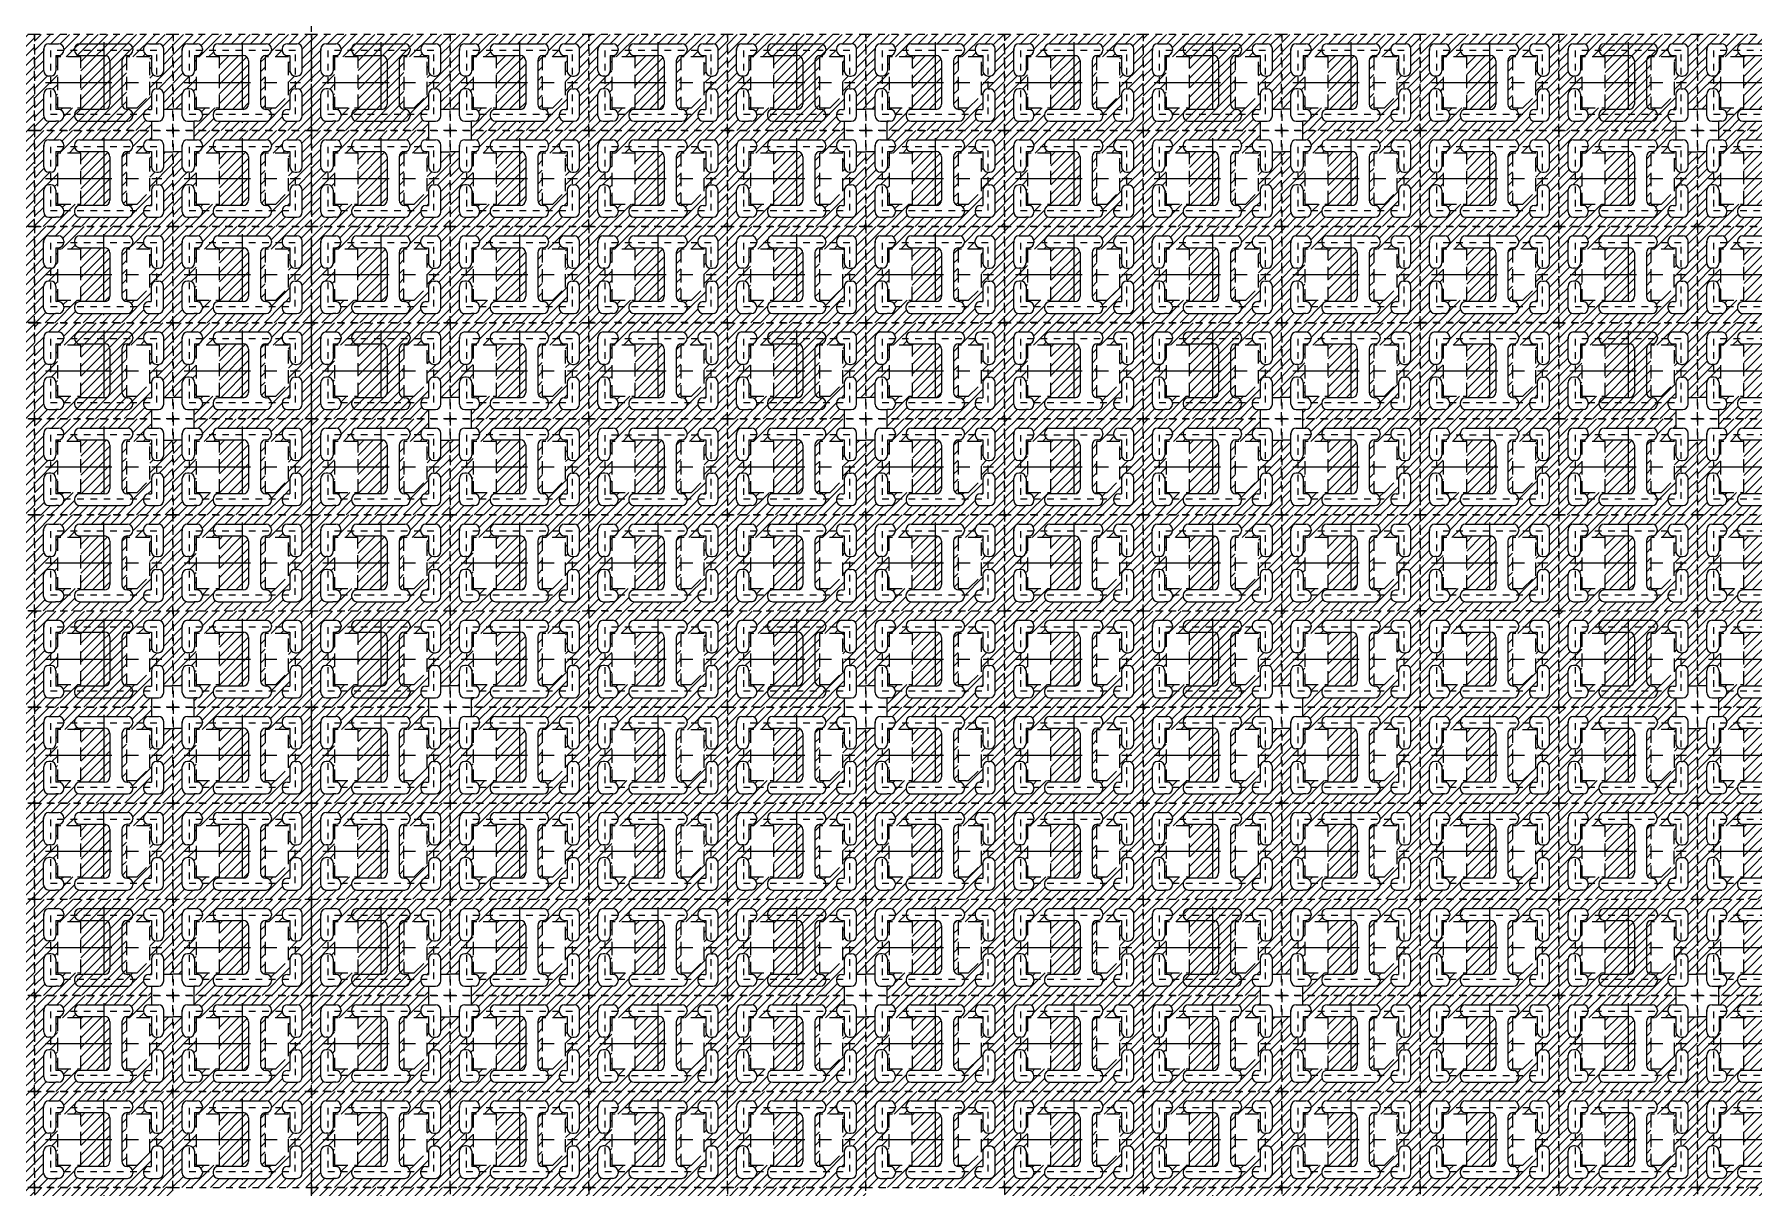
# Model space of a CAD drawing. Extents: x -1061 to -782, y -21 to 162.
# Drawn here: x -1010.1 to -984.2, y 42.4 to 59.78 of the extents above; entities that cross this region are included whole.
import ezdxf

# ---------------------------------------------------------------- set-up
doc = ezdxf.new("R2010")
doc.units = 0
doc.header["$LTSCALE"] = 0.5
for name, pattern in [('CENTER', [2, 1.25, -0.25, 0.25, -0.25]), ('HIDDEN', [0.375, 0.25, -0.125]), ('HIDDEN2', [0.1875, 0.125, -0.0625])]:
    doc.linetypes.add(name, pattern=pattern)
for name, color, linetype in [('B', 5, 'Continuous'), ('C', 1, 'CENTER'), ('H', 4, 'HIDDEN'), ('hatch', 7, 'CENTER'), ('HATCH O-L', 7, 'HIDDEN2'), ('PACKAGE OL', 51, 'HIDDEN2'), ('圖', 7, 'Continuous')]:
    doc.layers.add(name, color=color, linetype=linetype)

# ---------------------------------------------------------------- blocks, each defined once
blk = doc.blocks.new('DFN1006-2L PACKAGE')
at = {"layer": 'hatch'}
h = blk.add_hatch(dxfattribs=at)
h.set_pattern_fill('ANSI31', color=256, scale=0.02)
h.set_pattern_definition([(45, (528.53349, -41.65396), (-0.0449012806, 0.0449012806), [])])
h.paths.add_polyline_path([(1.205, 0.102), (-0.1, 0.102), (-0.1, -0.803), (1.205, -0.803)])
h.paths.add_polyline_path([(0.037, -0.411), (0.053, -0.411, -0.414214), (0.103, -0.461), (0.103, -0.605), (0.127, -0.605, -0.414214), (0.177, -0.655), (0.177, -0.666, -0.414214), (0.127, -0.716), (0.1, -0.716), (0.037, -0.716, -0.414214), (-0.013, -0.666), (-0.013, -0.461, -0.414214)], flags=16)
h.paths.add_polyline_path([(-0.013, -0.241), (-0.013, -0.036, -0.414214), (0.037, 0.014), (0.127, 0.014, -0.414214), (0.177, -0.036), (0.177, -0.047, -0.414214), (0.127, -0.097), (0.103, -0.097), (0.103, -0.241, -0.414214), (0.053, -0.291), (0.037, -0.291, -0.414214)], flags=16)
h.paths.add_polyline_path([(0.117, -0.111), (0.337, -0.111), (0.337, -0.591), (0.117, -0.591)], flags=16)
h.paths.add_polyline_path([(0.327, -0.605), (0.561, -0.605, 0.414214), (0.611, -0.555), (0.611, -0.147, 0.414214), (0.561, -0.097), (0.327, -0.097, -0.414214), (0.277, -0.047), (0.277, -0.036, -0.414214), (0.327, 0.014), (0.777, 0.014, -0.414214), (0.827, -0.036), (0.827, -0.047, -0.414214), (0.777, -0.097), (0.774, -0.097, 0.414214), (0.724, -0.147), (0.724, -0.555, 0.423299), (0.776, -0.605, -0.423025), (0.827, -0.655), (0.827, -0.666, -0.414214), (0.777, -0.716), (0.327, -0.716, -0.414214), (0.277, -0.666), (0.277, -0.655, -0.414214)], flags=16)
h.paths.add_polyline_path([(0.767, -0.111), (0.987, -0.111), (0.987, -0.471), (0.867, -0.591), (0.767, -0.591)], flags=16)
h.paths.add_polyline_path([(0.977, -0.605), (1.001, -0.605), (1.001, -0.461, -0.414214), (1.051, -0.411), (1.067, -0.411, -0.414214), (1.117, -0.461), (1.117, -0.666, -0.414214), (1.067, -0.716), (1.005, -0.716), (0.977, -0.716, -0.414214), (0.927, -0.666), (0.927, -0.655, -0.414214)], flags=16)
h.paths.add_polyline_path([(0.927, -0.047), (0.927, -0.036, -0.414214), (0.977, 0.014), (1.067, 0.014, -0.414214), (1.117, -0.036), (1.117, -0.241, -0.414214), (1.067, -0.291), (1.051, -0.291, -0.414214), (1.001, -0.241), (1.001, -0.097), (0.977, -0.097, -0.414214)], flags=16)
at = {"layer": 'B'}
for p, q in [((0.037, 0.014), (0.127, 0.014)), ((0.327, 0.014), (0.777, 0.014)), ((0.977, 0.014), (1.067, 0.014)), ((-0.013, -0.241), (-0.013, -0.036)), ((-0.013, -0.036), (-0.013, -0.05)), ((0.103, -0.097), (0.103, -0.241)), ((0.103, -0.097), (0.127, -0.097)), ((0.177, -0.036), (0.177, -0.047)), ((0.277, -0.036), (0.277, -0.047)), ((0.327, -0.097), (0.561, -0.097)), ((0.611, -0.147), (0.611, -0.555)), ((0.724, -0.147), (0.724, -0.555)), ((0.774, -0.097), (0.777, -0.097)), ((0.827, -0.036), (0.827, -0.047)), ((0.927, -0.036), (0.927, -0.047)), ((0.977, -0.097), (1.001, -0.097)), ((1.001, -0.097), (1.001, -0.241)), ((1.117, -0.241), (1.117, -0.036)), ((0.053, -0.291), (0.037, -0.291)), ((0.052, -0.291), (0.052, -0.291)), ((1.051, -0.291), (1.067, -0.291)), ((1.052, -0.291), (1.052, -0.291)), ((-0.013, -0.666), (-0.013, -0.461)), ((0.053, -0.411), (0.037, -0.411)), ((0.052, -0.411), (0.052, -0.411)), ((0.103, -0.461), (0.103, -0.605)), ((1.001, -0.461), (1.001, -0.605)), ((1.051, -0.411), (1.067, -0.411)), ((1.052, -0.411), (1.052, -0.411)), ((1.117, -0.666), (1.117, -0.461)), ((0.127, -0.605), (0.103, -0.605)), ((0.561, -0.605), (0.327, -0.605)), ((0.774, -0.605), (0.777, -0.605)), ((0.977, -0.605), (1.001, -0.605)), ((0.037, -0.716), (0.1, -0.716)), ((0.127, -0.716), (0.1, -0.716)), ((0.177, -0.655), (0.177, -0.666)), ((0.277, -0.655), (0.277, -0.666)), ((0.327, -0.716), (0.777, -0.716)), ((0.827, -0.655), (0.827, -0.666)), ((0.927, -0.655), (0.927, -0.666)), ((0.977, -0.716), (1.005, -0.716)), ((1.005, -0.716), (1.067, -0.716))]:
    blk.add_line(p, q, dxfattribs=at)
for centre, start, end in [((0.037, -0.036), 90, 180), ((0.127, -0.036), 0, 90), ((0.327, -0.036), 90, 180), ((0.777, -0.036), 0, 90), ((0.977, -0.036), 90, 180), ((1.067, -0.036), 0, 90), ((0.127, -0.047), 270, 0), ((0.327, -0.047), 180, 270), ((0.561, -0.147), 0, 90), ((0.774, -0.147), 90, 180), ((0.777, -0.047), 270, 0), ((0.977, -0.047), 180, 270), ((0.037, -0.241), 180, 270), ((0.053, -0.241), 270, 0), ((1.051, -0.241), 180, 270), ((1.067, -0.241), 270, 0), ((0.037, -0.461), 90, 180), ((0.053, -0.461), 0, 90), ((1.051, -0.461), 90, 180), ((1.067, -0.461), 0, 90), ((0.127, -0.655), 0, 90), ((0.327, -0.655), 90, 180), ((0.561, -0.555), 270, 0), ((0.774, -0.555), 180, 270), ((0.777, -0.655), 0, 90), ((0.977, -0.655), 90, 180), ((0.037, -0.666), 180, 270), ((0.127, -0.666), 270, 0), ((0.327, -0.666), 180, 270), ((0.777, -0.666), 270, 0), ((0.977, -0.666), 180, 270), ((1.067, -0.666), 270, 0)]:
    blk.add_arc(centre, 0.05, start, end, dxfattribs=at)
at = {"layer": 'C'}
for p, q in [((0.552, 0.029), (0.552, -0.731)), ((0.005, -0.351), (1.1, -0.351))]:
    blk.add_line(p, q, dxfattribs=at)
at = {"layer": 'H'}
for points in [[(0.337, -0.591), (0.337, -0.111), (0.117, -0.111), (0.117, -0.591)], [(0.867, -0.591), (0.987, -0.471), (0.987, -0.111), (0.767, -0.111), (0.767, -0.591)]]:
    blk.add_lwpolyline(points, close=True, dxfattribs=at)
at = {"layer": 'HATCH O-L'}
blk.add_lwpolyline([(-0.1, 0.102), (-0.1, -0.803), (1.205, -0.803), (1.205, 0.102), (-0.1, 0.102)], dxfattribs=at)
at = {"layer": 'PACKAGE OL'}
blk.add_lwpolyline([(1.052, -0.651), (1.052, -0.051), (0.052, -0.051), (0.052, -0.651)], close=True, dxfattribs=at)
blk = doc.blocks.new('LOWER LEFT CROSS')
at = {"layer": 'hatch'}
h = blk.add_hatch(dxfattribs=at)
h.set_pattern_fill('ANSI31', color=256, scale=0.02)
h.set_pattern_definition([(45, (581.53627, -39.15142), (-0.0449012806, 0.0449012806), [])])
h.paths.add_polyline_path([(-0.215, -0.24), (-0.435, -0.24), (-0.435, 0.24), (-0.215, 0.24)], flags=16)
h.paths.add_polyline_path([(0.215, 0.24), (0.435, 0.24), (0.435, -0.12), (0.315, -0.24), (0.215, -0.24)], flags=16)
h.paths.add_polyline_path([(-0.425, 0.254), (-0.449, 0.254), (-0.449, 0.11, -0.414214), (-0.499, 0.06), (-0.515, 0.06, -0.414214), (-0.565, 0.11), (-0.565, 0.315, -0.414214), (-0.515, 0.365), (-0.425, 0.365, -0.414214), (-0.375, 0.315), (-0.375, 0.304, -0.414214)], flags=16)
h.paths.add_polyline_path([(-0.449, -0.11), (-0.449, -0.254), (-0.425, -0.254, -0.414214), (-0.375, -0.304), (-0.375, -0.315, -0.414214), (-0.425, -0.365), (-0.452, -0.365), (-0.515, -0.365, -0.414214), (-0.565, -0.315), (-0.565, -0.11, -0.414214), (-0.515, -0.06), (-0.499, -0.06, -0.414214)], flags=16)
h.paths.add_polyline_path([(0.375, 0.304), (0.375, 0.315, -0.414214), (0.425, 0.365), (0.515, 0.365, -0.414214), (0.565, 0.315), (0.565, 0.11, -0.414214), (0.515, 0.06), (0.499, 0.06, -0.414214), (0.449, 0.11), (0.449, 0.254), (0.425, 0.254, -0.414214)], flags=16)
h.paths.add_polyline_path([(0.499, -0.06), (0.515, -0.06, -0.414214), (0.565, -0.11), (0.565, -0.315, -0.414214), (0.515, -0.365), (0.452, -0.365), (0.425, -0.365, -0.414214), (0.375, -0.315), (0.375, -0.304, -0.414214), (0.425, -0.254), (0.449, -0.254), (0.449, -0.11, -0.414214)], flags=16)
h.paths.add_polyline_path([(-0.652, 0.452), (-0.652, -0.452), (0.452, -0.452), (0.452, -0.365), (0.515, -0.365, 0.414214), (0.565, -0.315), (0.565, -0.251), (0.652, -0.251), (0.652, 0.452)])
at = {"layer": 'B'}
for p, q in [((-0.515, 0.365), (-0.425, 0.365)), ((-0.225, 0.365), (0.225, 0.365)), ((0.425, 0.365), (0.515, 0.365)), ((-0.565, 0.11), (-0.565, 0.315)), ((-0.565, 0.315), (-0.565, 0.301)), ((-0.449, 0.254), (-0.449, 0.11)), ((-0.449, 0.254), (-0.425, 0.254)), ((-0.375, 0.315), (-0.375, 0.304)), ((-0.275, 0.315), (-0.275, 0.304)), ((-0.225, 0.254), (0.009, 0.254)), ((0.059, 0.204), (0.059, -0.204)), ((0.172, 0.204), (0.172, -0.204)), ((0.222, 0.254), (0.225, 0.254)), ((0.275, 0.315), (0.275, 0.304)), ((0.375, 0.315), (0.375, 0.304)), ((0.425, 0.254), (0.449, 0.254)), ((0.449, 0.254), (0.449, 0.11)), ((0.565, 0.11), (0.565, 0.315)), ((-0.499, 0.06), (-0.515, 0.06)), ((-0.5, 0.06), (-0.5, 0.06)), ((0.499, 0.06), (0.515, 0.06)), ((0.5, 0.06), (0.5, 0.06)), ((-0.565, -0.315), (-0.565, -0.11)), ((-0.499, -0.06), (-0.515, -0.06)), ((-0.5, -0.06), (-0.5, -0.06)), ((-0.449, -0.11), (-0.449, -0.254)), ((0.449, -0.11), (0.449, -0.254)), ((0.499, -0.06), (0.515, -0.06)), ((0.5, -0.06), (0.5, -0.06)), ((0.565, -0.315), (0.565, -0.11)), ((-0.425, -0.254), (-0.449, -0.254)), ((-0.375, -0.304), (-0.375, -0.315)), ((-0.275, -0.304), (-0.275, -0.315)), ((0.009, -0.254), (-0.225, -0.254)), ((0.222, -0.254), (0.225, -0.254)), ((0.275, -0.304), (0.275, -0.315)), ((0.375, -0.304), (0.375, -0.315)), ((0.425, -0.254), (0.449, -0.254)), ((-0.515, -0.365), (-0.452, -0.365)), ((-0.425, -0.365), (-0.452, -0.365)), ((-0.225, -0.365), (0.225, -0.365)), ((0.425, -0.365), (0.452, -0.365)), ((0.452, -0.365), (0.515, -0.365))]:
    blk.add_line(p, q, dxfattribs=at)
for centre, start, end in [((-0.515, 0.315), 90, 180), ((-0.425, 0.315), 0, 90), ((-0.225, 0.315), 90, 180), ((0.225, 0.315), 0, 90), ((0.425, 0.315), 90, 180), ((0.515, 0.315), 0, 90), ((-0.425, 0.304), 270, 0), ((-0.225, 0.304), 180, 270), ((0.009, 0.204), 0, 90), ((0.222, 0.204), 90, 180), ((0.225, 0.304), 270, 0), ((0.425, 0.304), 180, 270), ((-0.515, 0.11), 180, 270), ((-0.499, 0.11), 270, 0), ((0.499, 0.11), 180, 270), ((0.515, 0.11), 270, 0), ((-0.515, -0.11), 90, 180), ((-0.499, -0.11), 0, 90), ((0.499, -0.11), 90, 180), ((0.515, -0.11), 0, 90), ((-0.515, -0.315), 180, 270), ((-0.425, -0.304), 0, 90), ((-0.425, -0.315), 270, 0), ((-0.225, -0.304), 90, 180), ((-0.225, -0.315), 180, 270), ((0.009, -0.204), 270, 0), ((0.222, -0.204), 180, 270), ((0.225, -0.304), 0, 90), ((0.225, -0.315), 270, 0), ((0.425, -0.304), 90, 180), ((0.425, -0.315), 180, 270), ((0.515, -0.315), 270, 0)]:
    blk.add_arc(centre, 0.05, start, end, dxfattribs=at)
at = {"layer": 'C'}
for p, q in [((0, 0.38), (0, -0.38)), ((-0.548, 0), (0.548, 0))]:
    blk.add_line(p, q, dxfattribs=at)
at = {"layer": 'H', "color": 6}
for p, q in [((0.565, -0.251), (0.652, -0.251)), ((0.452, -0.452), (0.452, -0.365))]:
    blk.add_line(p, q, dxfattribs=at)
at = {"layer": 'H'}
for points in [[(-0.215, -0.24), (-0.215, 0.24), (-0.435, 0.24), (-0.435, -0.24)], [(0.315, -0.24), (0.435, -0.12), (0.435, 0.24), (0.215, 0.24), (0.215, -0.24)]]:
    blk.add_lwpolyline(points, close=True, dxfattribs=at)
at = {"layer": 'HATCH O-L'}
blk.add_lwpolyline([(-0.652, 0.452), (-0.652, -0.452), (0.652, -0.452), (0.652, 0.452), (-0.652, 0.452)], dxfattribs=at)
at = {"layer": 'PACKAGE OL'}
blk.add_lwpolyline([(0.5, -0.3), (0.5, 0.3), (-0.5, 0.3), (-0.5, -0.3)], close=True, dxfattribs=at)
blk = doc.blocks.new('LOWER CROSS REF')
at = {"layer": 'hatch'}
h = blk.add_hatch(dxfattribs=at)
h.set_pattern_fill('ANSI31', color=256, scale=0.02)
h.set_pattern_definition([(45, (581.53627, -39.14559), (-0.0449012806, 0.0449012806), [])])
h.paths.add_polyline_path([(0.652, -0.452), (0.652, 0.452), (-0.652, 0.452), (-0.652, -0.251), (-0.565, -0.251), (-0.565, -0.11, -0.414214), (-0.515, -0.06), (-0.499, -0.06, -0.414214), (-0.449, -0.11), (-0.449, -0.254), (-0.425, -0.254, -0.414214), (-0.375, -0.304), (-0.375, -0.315, -0.414214), (-0.425, -0.365), (-0.452, -0.365), (-0.452, -0.452)])
h.paths.add_polyline_path([(-0.275, -0.315), (-0.275, -0.304, -0.414214), (-0.225, -0.254), (0.009, -0.254, 0.414214), (0.059, -0.204), (0.059, 0.204, 0.414214), (0.009, 0.254), (-0.225, 0.254, -0.414214), (-0.275, 0.304), (-0.275, 0.315, -0.414214), (-0.225, 0.365), (0.225, 0.365, -0.414214), (0.275, 0.315), (0.275, 0.304, -0.414214), (0.225, 0.254), (0.222, 0.254, 0.414214), (0.172, 0.204), (0.172, -0.204, 0.414214), (0.222, -0.254), (0.225, -0.254, -0.414214), (0.275, -0.304), (0.275, -0.315, -0.414214), (0.225, -0.365), (-0.225, -0.365, -0.414214)], flags=16)
h.paths.add_polyline_path([(-0.435, -0.24), (-0.435, 0.24), (-0.215, 0.24), (-0.215, -0.24)], flags=16)
h.paths.add_polyline_path([(-0.499, 0.06), (-0.515, 0.06, -0.414214), (-0.565, 0.11), (-0.565, 0.315, -0.414214), (-0.515, 0.365), (-0.425, 0.365, -0.414214), (-0.375, 0.315), (-0.375, 0.304, -0.414214), (-0.425, 0.254), (-0.449, 0.254), (-0.449, 0.11, -0.414214)], flags=16)
h.paths.add_polyline_path([(0.215, -0.24), (0.215, 0.24), (0.435, 0.24), (0.435, -0.12), (0.315, -0.24)], flags=16)
h.paths.add_polyline_path([(0.375, -0.315), (0.375, -0.304, -0.414214), (0.425, -0.254), (0.449, -0.254), (0.449, -0.11, -0.414214), (0.499, -0.06), (0.515, -0.06, -0.414214), (0.565, -0.11), (0.565, -0.315, -0.414214), (0.515, -0.365), (0.452, -0.365), (0.425, -0.365, -0.414214)], flags=16)
h.paths.add_polyline_path([(0.449, 0.11), (0.449, 0.254), (0.425, 0.254, -0.414214), (0.375, 0.304), (0.375, 0.315, -0.414214), (0.425, 0.365), (0.515, 0.365, -0.414214), (0.565, 0.315), (0.565, 0.11, -0.414214), (0.515, 0.06), (0.499, 0.06, -0.414214)], flags=16)
at = {"layer": 'B'}
for p, q in [((-0.515, 0.365), (-0.425, 0.365)), ((-0.225, 0.365), (0.225, 0.365)), ((0.425, 0.365), (0.515, 0.365)), ((-0.565, 0.11), (-0.565, 0.315)), ((-0.565, 0.315), (-0.565, 0.301)), ((-0.449, 0.254), (-0.449, 0.11)), ((-0.449, 0.254), (-0.425, 0.254)), ((-0.375, 0.315), (-0.375, 0.304)), ((-0.275, 0.315), (-0.275, 0.304)), ((-0.225, 0.254), (0.009, 0.254)), ((0.059, 0.204), (0.059, -0.204)), ((0.172, 0.204), (0.172, -0.204)), ((0.222, 0.254), (0.225, 0.254)), ((0.275, 0.315), (0.275, 0.304)), ((0.375, 0.315), (0.375, 0.304)), ((0.425, 0.254), (0.449, 0.254)), ((0.449, 0.254), (0.449, 0.11)), ((0.565, 0.11), (0.565, 0.315)), ((-0.499, 0.06), (-0.515, 0.06)), ((-0.5, 0.06), (-0.5, 0.06)), ((0.499, 0.06), (0.515, 0.06)), ((0.5, 0.06), (0.5, 0.06)), ((-0.565, -0.315), (-0.565, -0.11)), ((-0.499, -0.06), (-0.515, -0.06)), ((-0.5, -0.06), (-0.5, -0.06)), ((-0.449, -0.11), (-0.449, -0.254)), ((0.449, -0.11), (0.449, -0.254)), ((0.499, -0.06), (0.515, -0.06)), ((0.5, -0.06), (0.5, -0.06)), ((0.565, -0.315), (0.565, -0.11)), ((-0.425, -0.254), (-0.449, -0.254)), ((-0.375, -0.304), (-0.375, -0.315)), ((-0.275, -0.304), (-0.275, -0.315)), ((0.009, -0.254), (-0.225, -0.254)), ((0.222, -0.254), (0.225, -0.254)), ((0.275, -0.304), (0.275, -0.315)), ((0.375, -0.304), (0.375, -0.315)), ((0.425, -0.254), (0.449, -0.254)), ((-0.515, -0.365), (-0.452, -0.365)), ((-0.425, -0.365), (-0.452, -0.365)), ((-0.225, -0.365), (0.225, -0.365)), ((0.425, -0.365), (0.452, -0.365)), ((0.452, -0.365), (0.515, -0.365))]:
    blk.add_line(p, q, dxfattribs=at)
for centre, start, end in [((-0.515, 0.315), 90, 180), ((-0.425, 0.315), 0, 90), ((-0.225, 0.315), 90, 180), ((0.225, 0.315), 0, 90), ((0.425, 0.315), 90, 180), ((0.515, 0.315), 0, 90), ((-0.425, 0.304), 270, 0), ((-0.225, 0.304), 180, 270), ((0.009, 0.204), 0, 90), ((0.222, 0.204), 90, 180), ((0.225, 0.304), 270, 0), ((0.425, 0.304), 180, 270), ((-0.515, 0.11), 180, 270), ((-0.499, 0.11), 270, 0), ((0.499, 0.11), 180, 270), ((0.515, 0.11), 270, 0), ((-0.515, -0.11), 90, 180), ((-0.499, -0.11), 0, 90), ((0.499, -0.11), 90, 180), ((0.515, -0.11), 0, 90), ((-0.515, -0.315), 180, 270), ((-0.425, -0.304), 0, 90), ((-0.425, -0.315), 270, 0), ((-0.225, -0.304), 90, 180), ((-0.225, -0.315), 180, 270), ((0.009, -0.204), 270, 0), ((0.222, -0.204), 180, 270), ((0.225, -0.304), 0, 90), ((0.225, -0.315), 270, 0), ((0.425, -0.304), 90, 180), ((0.425, -0.315), 180, 270), ((0.515, -0.315), 270, 0)]:
    blk.add_arc(centre, 0.05, start, end, dxfattribs=at)
at = {"layer": 'C'}
for p, q in [((0, 0.38), (0, -0.38)), ((-0.548, 0), (0.548, 0))]:
    blk.add_line(p, q, dxfattribs=at)
at = {"layer": 'H', "color": 6}
for p, q in [((-0.565, -0.251), (-0.652, -0.251)), ((-0.452, -0.452), (-0.452, -0.365))]:
    blk.add_line(p, q, dxfattribs=at)
at = {"layer": 'H'}
for points in [[(-0.215, -0.24), (-0.215, 0.24), (-0.435, 0.24), (-0.435, -0.24)], [(0.315, -0.24), (0.435, -0.12), (0.435, 0.24), (0.215, 0.24), (0.215, -0.24)]]:
    blk.add_lwpolyline(points, close=True, dxfattribs=at)
at = {"layer": 'HATCH O-L'}
blk.add_lwpolyline([(-0.652, 0.452), (-0.652, -0.452), (0.652, -0.452), (0.652, 0.452), (-0.652, 0.452)], dxfattribs=at)
at = {"layer": 'PACKAGE OL'}
blk.add_lwpolyline([(0.5, -0.3), (0.5, 0.3), (-0.5, 0.3), (-0.5, -0.3)], close=True, dxfattribs=at)
blk = doc.blocks.new('UPPER RIGHT CROSS')
at = {"layer": 'hatch'}
h = blk.add_hatch(dxfattribs=at)
h.set_pattern_fill('ANSI31', color=256, scale=0.02)
h.set_pattern_definition([(45, (579.97371, -40.20884), (-0.0449012806, 0.0449012806), [])])
h.paths.add_polyline_path([(-0.652, 0.452), (-0.652, -0.452), (0.652, -0.452), (0.652, 0.251), (0.565, 0.251), (0.565, 0.11, -0.414214), (0.515, 0.06), (0.499, 0.06, -0.414214), (0.449, 0.11), (0.449, 0.254), (0.425, 0.254, -0.414214), (0.375, 0.304), (0.375, 0.315, -0.414214), (0.425, 0.365), (0.452, 0.365), (0.452, 0.452)])
h.paths.add_polyline_path([(-0.375, 0.315), (-0.375, 0.304, -0.414214), (-0.425, 0.254), (-0.449, 0.254), (-0.449, 0.11, -0.414214), (-0.499, 0.06), (-0.515, 0.06, -0.414214), (-0.565, 0.11), (-0.565, 0.315, -0.414214), (-0.515, 0.365), (-0.425, 0.365, -0.414214)], flags=16)
h.paths.add_polyline_path([(-0.225, 0.365), (0.225, 0.365, -0.414214), (0.275, 0.315), (0.275, 0.304, -0.414214), (0.225, 0.254), (0.222, 0.254, 0.414214), (0.172, 0.204), (0.172, -0.204, 0.423299), (0.224, -0.254, -0.423025), (0.275, -0.304), (0.275, -0.315, -0.414214), (0.225, -0.365), (-0.225, -0.365, -0.414214), (-0.275, -0.315), (-0.275, -0.304, -0.414214), (-0.225, -0.254), (0.009, -0.254, 0.414214), (0.059, -0.204), (0.059, 0.204, 0.414214), (0.009, 0.254), (-0.225, 0.254, -0.414214), (-0.275, 0.304), (-0.275, 0.315, -0.414214)], flags=16)
h.paths.add_polyline_path([(-0.215, 0.24), (-0.215, -0.24), (-0.435, -0.24), (-0.435, 0.24)], flags=16)
h.paths.add_polyline_path([(-0.449, -0.11), (-0.449, -0.254), (-0.425, -0.254, -0.414214), (-0.375, -0.304), (-0.375, -0.315, -0.414214), (-0.425, -0.365), (-0.452, -0.365), (-0.515, -0.365, -0.414214), (-0.565, -0.315), (-0.565, -0.11, -0.414214), (-0.515, -0.06), (-0.499, -0.06, -0.414214)], flags=16)
h.paths.add_polyline_path([(0.215, 0.24), (0.435, 0.24), (0.435, -0.12), (0.315, -0.24), (0.215, -0.24)], flags=16)
h.paths.add_polyline_path([(0.499, -0.06), (0.515, -0.06, -0.414214), (0.565, -0.11), (0.565, -0.315, -0.414214), (0.515, -0.365), (0.452, -0.365), (0.425, -0.365, -0.414214), (0.375, -0.315), (0.375, -0.304, -0.414214), (0.425, -0.254), (0.449, -0.254), (0.449, -0.11, -0.414214)], flags=16)
at = {"layer": 'B'}
for p, q in [((-0.515, 0.365), (-0.425, 0.365)), ((-0.225, 0.365), (0.225, 0.365)), ((0.425, 0.365), (0.515, 0.365)), ((-0.565, 0.11), (-0.565, 0.315)), ((-0.565, 0.315), (-0.565, 0.301)), ((-0.449, 0.254), (-0.449, 0.11)), ((-0.449, 0.254), (-0.425, 0.254)), ((-0.375, 0.315), (-0.375, 0.304)), ((-0.275, 0.315), (-0.275, 0.304)), ((-0.225, 0.254), (0.009, 0.254)), ((0.059, 0.204), (0.059, -0.204)), ((0.172, 0.204), (0.172, -0.204)), ((0.222, 0.254), (0.225, 0.254)), ((0.275, 0.315), (0.275, 0.304)), ((0.375, 0.315), (0.375, 0.304)), ((0.425, 0.254), (0.449, 0.254)), ((0.449, 0.254), (0.449, 0.11)), ((0.565, 0.11), (0.565, 0.315)), ((-0.499, 0.06), (-0.515, 0.06)), ((-0.5, 0.06), (-0.5, 0.06)), ((0.499, 0.06), (0.515, 0.06)), ((0.5, 0.06), (0.5, 0.06)), ((-0.565, -0.315), (-0.565, -0.11)), ((-0.499, -0.06), (-0.515, -0.06)), ((-0.5, -0.06), (-0.5, -0.06)), ((-0.449, -0.11), (-0.449, -0.254)), ((0.449, -0.11), (0.449, -0.254)), ((0.499, -0.06), (0.515, -0.06)), ((0.5, -0.06), (0.5, -0.06)), ((0.565, -0.315), (0.565, -0.11)), ((-0.425, -0.254), (-0.449, -0.254)), ((-0.375, -0.304), (-0.375, -0.315)), ((-0.275, -0.304), (-0.275, -0.315)), ((0.009, -0.254), (-0.225, -0.254)), ((0.222, -0.254), (0.225, -0.254)), ((0.275, -0.304), (0.275, -0.315)), ((0.375, -0.304), (0.375, -0.315)), ((0.425, -0.254), (0.449, -0.254)), ((-0.515, -0.365), (-0.452, -0.365)), ((-0.425, -0.365), (-0.452, -0.365)), ((-0.225, -0.365), (0.225, -0.365)), ((0.425, -0.365), (0.452, -0.365)), ((0.452, -0.365), (0.515, -0.365))]:
    blk.add_line(p, q, dxfattribs=at)
for centre, start, end in [((-0.515, 0.315), 90, 180), ((-0.425, 0.315), 0, 90), ((-0.225, 0.315), 90, 180), ((0.225, 0.315), 0, 90), ((0.425, 0.315), 90, 180), ((0.515, 0.315), 0, 90), ((-0.425, 0.304), 270, 0), ((-0.225, 0.304), 180, 270), ((0.009, 0.204), 0, 90), ((0.222, 0.204), 90, 180), ((0.225, 0.304), 270, 0), ((0.425, 0.304), 180, 270), ((-0.515, 0.11), 180, 270), ((-0.499, 0.11), 270, 0), ((0.499, 0.11), 180, 270), ((0.515, 0.11), 270, 0), ((-0.515, -0.11), 90, 180), ((-0.499, -0.11), 0, 90), ((0.499, -0.11), 90, 180), ((0.515, -0.11), 0, 90), ((-0.515, -0.315), 180, 270), ((-0.425, -0.304), 0, 90), ((-0.425, -0.315), 270, 0), ((-0.225, -0.304), 90, 180), ((-0.225, -0.315), 180, 270), ((0.009, -0.204), 270, 0), ((0.222, -0.204), 180, 270), ((0.225, -0.304), 0, 90), ((0.225, -0.315), 270, 0), ((0.425, -0.304), 90, 180), ((0.425, -0.315), 180, 270), ((0.515, -0.315), 270, 0)]:
    blk.add_arc(centre, 0.05, start, end, dxfattribs=at)
at = {"layer": 'C'}
for p, q in [((0, 0.38), (0, -0.38)), ((-0.548, 0), (0.548, 0))]:
    blk.add_line(p, q, dxfattribs=at)
at = {"layer": 'H', "color": 6}
for p, q in [((0.452, 0.365), (0.452, 0.452)), ((0.565, 0.251), (0.652, 0.251))]:
    blk.add_line(p, q, dxfattribs=at)
at = {"layer": 'H'}
for points in [[(-0.215, -0.24), (-0.215, 0.24), (-0.435, 0.24), (-0.435, -0.24)], [(0.315, -0.24), (0.435, -0.12), (0.435, 0.24), (0.215, 0.24), (0.215, -0.24)]]:
    blk.add_lwpolyline(points, close=True, dxfattribs=at)
at = {"layer": 'HATCH O-L'}
blk.add_lwpolyline([(-0.652, 0.452), (-0.652, -0.452), (0.652, -0.452), (0.652, 0.452), (-0.652, 0.452)], dxfattribs=at)
at = {"layer": 'PACKAGE OL'}
blk.add_lwpolyline([(0.5, -0.3), (0.5, 0.3), (-0.5, 0.3), (-0.5, -0.3)], close=True, dxfattribs=at)
blk = doc.blocks.new('UPPER LEFT CROSS')
at = {"layer": 'hatch'}
h = blk.add_hatch(dxfattribs=at)
h.set_pattern_fill('ANSI31', color=256, scale=0.02)
h.set_pattern_definition([(45, (581.53627, -40.20884), (-0.0449012806, 0.0449012806), [])])
h.paths.add_polyline_path([(-0.452, 0.452), (-0.452, 0.365), (-0.425, 0.365, -0.414214), (-0.375, 0.315), (-0.375, 0.304, -0.414214), (-0.425, 0.254), (-0.449, 0.254), (-0.449, 0.11, -0.414214), (-0.499, 0.06), (-0.515, 0.06, -0.414214), (-0.565, 0.11), (-0.565, 0.251), (-0.652, 0.251), (-0.652, -0.452), (0.652, -0.452), (0.652, 0.452)])
h.paths.add_polyline_path([(-0.225, 0.365), (0.225, 0.365, -0.414214), (0.275, 0.315), (0.275, 0.304, -0.414214), (0.225, 0.254), (0.222, 0.254, 0.414214), (0.172, 0.204), (0.172, -0.204, 0.423299), (0.224, -0.254, -0.423025), (0.275, -0.304), (0.275, -0.315, -0.414214), (0.225, -0.365), (-0.225, -0.365, -0.414214), (-0.275, -0.315), (-0.275, -0.304, -0.414214), (-0.225, -0.254), (0.009, -0.254, 0.414214), (0.059, -0.204), (0.059, 0.204, 0.414214), (0.009, 0.254), (-0.225, 0.254, -0.414214), (-0.275, 0.304), (-0.275, 0.315, -0.414214)], flags=16)
h.paths.add_polyline_path([(-0.215, 0.24), (-0.215, -0.24), (-0.435, -0.24), (-0.435, 0.24)], flags=16)
h.paths.add_polyline_path([(-0.449, -0.11), (-0.449, -0.254), (-0.425, -0.254, -0.414214), (-0.375, -0.304), (-0.375, -0.315, -0.414214), (-0.425, -0.365), (-0.452, -0.365), (-0.515, -0.365, -0.414214), (-0.565, -0.315), (-0.565, -0.11, -0.414214), (-0.515, -0.06), (-0.499, -0.06, -0.414214)], flags=16)
h.paths.add_polyline_path([(0.215, 0.24), (0.435, 0.24), (0.435, -0.12), (0.315, -0.24), (0.215, -0.24)], flags=16)
h.paths.add_polyline_path([(0.425, 0.365), (0.515, 0.365, -0.414214), (0.565, 0.315), (0.565, 0.11, -0.414214), (0.515, 0.06), (0.499, 0.06, -0.414214), (0.449, 0.11), (0.449, 0.254), (0.425, 0.254, -0.414214), (0.375, 0.304), (0.375, 0.315, -0.414214)], flags=16)
h.paths.add_polyline_path([(0.499, -0.06), (0.515, -0.06, -0.414214), (0.565, -0.11), (0.565, -0.315, -0.414214), (0.515, -0.365), (0.452, -0.365), (0.425, -0.365, -0.414214), (0.375, -0.315), (0.375, -0.304, -0.414214), (0.425, -0.254), (0.449, -0.254), (0.449, -0.11, -0.414214)], flags=16)
at = {"layer": 'B'}
for p, q in [((-0.515, 0.365), (-0.425, 0.365)), ((-0.225, 0.365), (0.225, 0.365)), ((0.425, 0.365), (0.515, 0.365)), ((-0.565, 0.11), (-0.565, 0.315)), ((-0.565, 0.315), (-0.565, 0.301)), ((-0.449, 0.254), (-0.449, 0.11)), ((-0.449, 0.254), (-0.425, 0.254)), ((-0.375, 0.315), (-0.375, 0.304)), ((-0.275, 0.315), (-0.275, 0.304)), ((-0.225, 0.254), (0.009, 0.254)), ((0.059, 0.204), (0.059, -0.204)), ((0.172, 0.204), (0.172, -0.204)), ((0.222, 0.254), (0.225, 0.254)), ((0.275, 0.315), (0.275, 0.304)), ((0.375, 0.315), (0.375, 0.304)), ((0.425, 0.254), (0.449, 0.254)), ((0.449, 0.254), (0.449, 0.11)), ((0.565, 0.11), (0.565, 0.315)), ((-0.499, 0.06), (-0.515, 0.06)), ((-0.5, 0.06), (-0.5, 0.06)), ((0.499, 0.06), (0.515, 0.06)), ((0.5, 0.06), (0.5, 0.06)), ((-0.565, -0.315), (-0.565, -0.11)), ((-0.499, -0.06), (-0.515, -0.06)), ((-0.5, -0.06), (-0.5, -0.06)), ((-0.449, -0.11), (-0.449, -0.254)), ((0.449, -0.11), (0.449, -0.254)), ((0.499, -0.06), (0.515, -0.06)), ((0.5, -0.06), (0.5, -0.06)), ((0.565, -0.315), (0.565, -0.11)), ((-0.425, -0.254), (-0.449, -0.254)), ((-0.375, -0.304), (-0.375, -0.315)), ((-0.275, -0.304), (-0.275, -0.315)), ((0.009, -0.254), (-0.225, -0.254)), ((0.222, -0.254), (0.225, -0.254)), ((0.275, -0.304), (0.275, -0.315)), ((0.375, -0.304), (0.375, -0.315)), ((0.425, -0.254), (0.449, -0.254)), ((-0.515, -0.365), (-0.452, -0.365)), ((-0.425, -0.365), (-0.452, -0.365)), ((-0.225, -0.365), (0.225, -0.365)), ((0.425, -0.365), (0.452, -0.365)), ((0.452, -0.365), (0.515, -0.365))]:
    blk.add_line(p, q, dxfattribs=at)
for centre, start, end in [((-0.515, 0.315), 90, 180), ((-0.425, 0.315), 0, 90), ((-0.225, 0.315), 90, 180), ((0.225, 0.315), 0, 90), ((0.425, 0.315), 90, 180), ((0.515, 0.315), 0, 90), ((-0.425, 0.304), 270, 0), ((-0.225, 0.304), 180, 270), ((0.009, 0.204), 0, 90), ((0.222, 0.204), 90, 180), ((0.225, 0.304), 270, 0), ((0.425, 0.304), 180, 270), ((-0.515, 0.11), 180, 270), ((-0.499, 0.11), 270, 0), ((0.499, 0.11), 180, 270), ((0.515, 0.11), 270, 0), ((-0.515, -0.11), 90, 180), ((-0.499, -0.11), 0, 90), ((0.499, -0.11), 90, 180), ((0.515, -0.11), 0, 90), ((-0.515, -0.315), 180, 270), ((-0.425, -0.304), 0, 90), ((-0.425, -0.315), 270, 0), ((-0.225, -0.304), 90, 180), ((-0.225, -0.315), 180, 270), ((0.009, -0.204), 270, 0), ((0.222, -0.204), 180, 270), ((0.225, -0.304), 0, 90), ((0.225, -0.315), 270, 0), ((0.425, -0.304), 90, 180), ((0.425, -0.315), 180, 270), ((0.515, -0.315), 270, 0)]:
    blk.add_arc(centre, 0.05, start, end, dxfattribs=at)
at = {"layer": 'C'}
for p, q in [((0, 0.38), (0, -0.38)), ((-0.548, 0), (0.548, 0))]:
    blk.add_line(p, q, dxfattribs=at)
at = {"layer": 'H', "color": 6}
for p, q in [((-0.452, 0.365), (-0.452, 0.452)), ((-0.565, 0.251), (-0.652, 0.251))]:
    blk.add_line(p, q, dxfattribs=at)
at = {"layer": 'H'}
for points in [[(-0.215, -0.24), (-0.215, 0.24), (-0.435, 0.24), (-0.435, -0.24)], [(0.315, -0.24), (0.435, -0.12), (0.435, 0.24), (0.215, 0.24), (0.215, -0.24)]]:
    blk.add_lwpolyline(points, close=True, dxfattribs=at)
at = {"layer": 'HATCH O-L'}
blk.add_lwpolyline([(-0.652, 0.452), (-0.652, -0.452), (0.652, -0.452), (0.652, 0.452), (-0.652, 0.452)], dxfattribs=at)
at = {"layer": 'PACKAGE OL'}
blk.add_lwpolyline([(0.5, -0.3), (0.5, 0.3), (-0.5, 0.3), (-0.5, -0.3)], close=True, dxfattribs=at)

msp = doc.modelspace()

# ---------------------------------------------------------------- linework, layer by layer
at = {"layer": 'C', "color": 2}
msp.add_line((-1005.92191, 26.06248), (-1005.92191, 141.26248), dxfattribs=at)

# ---------------------------------------------------------------- block references
at = {"layer": 'hatch', "xscale": 1.6, "yscale": 1.6, "zscale": 1.6}
for name, p in [('LOWER LEFT CROSS', (-1009.05343, 59.05192)), ('LOWER CROSS REF', (-1006.96575, 59.05192)), ('LOWER LEFT CROSS', (-1004.87807, 59.05192)), ('LOWER CROSS REF', (-1002.79039, 59.05192)), ('LOWER LEFT CROSS', (-998.61503, 59.05192)), ('LOWER CROSS REF', (-996.52735, 59.05192)), ('LOWER LEFT CROSS', (-992.35199, 59.05192)), ('LOWER CROSS REF', (-990.26431, 59.05192)), ('LOWER LEFT CROSS', (-986.08895, 59.05192)), ('LOWER CROSS REF', (-984.00127, 59.05192)), ('UPPER RIGHT CROSS', (-1009.05343, 57.60424)), ('UPPER LEFT CROSS', (-1006.96575, 57.60424)), ('UPPER RIGHT CROSS', (-1004.87807, 57.60424)), ('UPPER LEFT CROSS', (-1002.79039, 57.60424)), ('UPPER RIGHT CROSS', (-998.61503, 57.60424)), ('UPPER LEFT CROSS', (-996.52735, 57.60424)), ('UPPER RIGHT CROSS', (-992.35199, 57.60424)), ('UPPER LEFT CROSS', (-990.26431, 57.60424)), ('UPPER RIGHT CROSS', (-986.08895, 57.60424)), ('UPPER LEFT CROSS', (-984.00127, 57.60424)), ('LOWER LEFT CROSS', (-1009.05343, 54.70888)), ('LOWER CROSS REF', (-1006.96575, 54.70888)), ('LOWER LEFT CROSS', (-1004.87807, 54.70888)), ('LOWER CROSS REF', (-1002.79039, 54.70888)), ('LOWER LEFT CROSS', (-998.61503, 54.70888)), ('LOWER CROSS REF', (-996.52735, 54.70888)), ('LOWER LEFT CROSS', (-992.35199, 54.70888)), ('LOWER CROSS REF', (-990.26431, 54.70888)), ('LOWER LEFT CROSS', (-986.08895, 54.70888)), ('LOWER CROSS REF', (-984.00127, 54.70888)), ('UPPER RIGHT CROSS', (-1009.05343, 53.2612)), ('UPPER LEFT CROSS', (-1006.96575, 53.2612)), ('UPPER RIGHT CROSS', (-1004.87807, 53.2612)), ('UPPER LEFT CROSS', (-1002.79039, 53.2612)), ('UPPER RIGHT CROSS', (-998.61503, 53.2612)), ('UPPER LEFT CROSS', (-996.52735, 53.2612)), ('UPPER RIGHT CROSS', (-992.35199, 53.2612)), ('UPPER LEFT CROSS', (-990.26431, 53.2612)), ('UPPER RIGHT CROSS', (-986.08895, 53.2612)), ('UPPER LEFT CROSS', (-984.00127, 53.2612)), ('LOWER LEFT CROSS', (-1009.05343, 50.36584)), ('LOWER CROSS REF', (-1006.96575, 50.36584)), ('LOWER LEFT CROSS', (-1004.87807, 50.36584)), ('LOWER CROSS REF', (-1002.79039, 50.36584)), ('LOWER LEFT CROSS', (-998.61503, 50.36584)), ('LOWER CROSS REF', (-996.52735, 50.36584)), ('LOWER LEFT CROSS', (-992.35199, 50.36584)), ('LOWER CROSS REF', (-990.26431, 50.36584)), ('LOWER LEFT CROSS', (-986.08895, 50.36584)), ('LOWER CROSS REF', (-984.00127, 50.36584)), ('UPPER RIGHT CROSS', (-1009.05343, 48.91816)), ('UPPER LEFT CROSS', (-1006.96575, 48.91816)), ('UPPER RIGHT CROSS', (-1004.87807, 48.91816)), ('UPPER LEFT CROSS', (-1002.79039, 48.91816)), ('UPPER RIGHT CROSS', (-998.61503, 48.91816)), ('UPPER LEFT CROSS', (-996.52735, 48.91816)), ('UPPER RIGHT CROSS', (-992.35199, 48.91816)), ('UPPER LEFT CROSS', (-990.26431, 48.91816)), ('UPPER RIGHT CROSS', (-986.08895, 48.91816)), ('UPPER LEFT CROSS', (-984.00127, 48.91816)), ('LOWER LEFT CROSS', (-1009.05343, 46.0228)), ('LOWER CROSS REF', (-1006.96575, 46.0228)), ('LOWER LEFT CROSS', (-1004.87807, 46.0228)), ('LOWER CROSS REF', (-1002.79039, 46.0228)), ('LOWER LEFT CROSS', (-998.61503, 46.0228)), ('LOWER CROSS REF', (-996.52735, 46.0228)), ('LOWER LEFT CROSS', (-992.35199, 46.0228)), ('LOWER CROSS REF', (-990.26431, 46.0228)), ('LOWER LEFT CROSS', (-986.08895, 46.0228)), ('LOWER CROSS REF', (-984.00127, 46.0228)), ('UPPER RIGHT CROSS', (-1009.05343, 44.57512)), ('UPPER LEFT CROSS', (-1006.96575, 44.57512)), ('UPPER RIGHT CROSS', (-1004.87807, 44.57512)), ('UPPER LEFT CROSS', (-1002.79039, 44.57512)), ('UPPER RIGHT CROSS', (-998.61503, 44.57512)), ('UPPER LEFT CROSS', (-996.52735, 44.57512)), ('UPPER RIGHT CROSS', (-992.35199, 44.57512)), ('UPPER LEFT CROSS', (-990.26431, 44.57512)), ('UPPER RIGHT CROSS', (-986.08895, 44.57512)), ('UPPER LEFT CROSS', (-984.00127, 44.57512)), ('LOWER LEFT CROSS', (-1009.05343, 41.67976)), ('LOWER LEFT CROSS', (-1004.87807, 41.67976)), ('LOWER CROSS REF', (-1002.79039, 41.67976)), ('LOWER LEFT CROSS', (-998.61503, 41.67976)), ('LOWER LEFT CROSS', (-992.35199, 41.67976)), ('LOWER CROSS REF', (-990.26431, 41.67976)), ('LOWER LEFT CROSS', (-986.08895, 41.67976)), ('LOWER CROSS REF', (-984.00127, 41.67976))]:
    msp.add_blockref(name, p, dxfattribs=at)
at = {"layer": '圖', "xscale": 1.6, "yscale": 1.6, "zscale": 1.6}
for p in [(-1012.02495, 59.61321), (-1001.58655, 59.61321), (-995.32351, 59.61321), (-989.06047, 59.61321), (-1012.02495, 58.16553), (-1001.58655, 58.16553), (-995.32351, 58.16553), (-989.06047, 58.16553), (-1012.02495, 56.71785), (-1009.93727, 56.71785), (-1007.84959, 56.71785), (-1005.76191, 56.71785), (-1003.67423, 56.71785), (-1001.58655, 56.71785), (-999.49887, 56.71785), (-997.41119, 56.71785), (-995.32351, 56.71785), (-993.23583, 56.71785), (-991.14815, 56.71785), (-989.06047, 56.71785), (-986.97279, 56.71785), (-984.88511, 56.71785), (-1012.02495, 55.27017), (-1001.58655, 55.27017), (-995.32351, 55.27017), (-989.06047, 55.27017), (-1012.02495, 53.82249), (-1001.58655, 53.82249), (-995.32351, 53.82249), (-989.06047, 53.82249), (-1012.02495, 52.37481), (-1009.93727, 52.37481), (-1007.84959, 52.37481), (-1005.76191, 52.37481), (-1003.67423, 52.37481), (-1001.58655, 52.37481), (-999.49887, 52.37481), (-997.41119, 52.37481), (-995.32351, 52.37481), (-993.23583, 52.37481), (-991.14815, 52.37481), (-989.06047, 52.37481), (-986.97279, 52.37481), (-984.88511, 52.37481), (-1012.02495, 50.92713), (-1001.58655, 50.92713), (-995.32351, 50.92713), (-989.06047, 50.92713), (-1012.02495, 49.47945), (-1001.58655, 49.47945), (-995.32351, 49.47945), (-989.06047, 49.47945), (-1012.02495, 48.03177), (-1009.93727, 48.03177), (-1007.84959, 48.03177), (-1005.76191, 48.03177), (-1003.67423, 48.03177), (-1001.58655, 48.03177), (-999.49887, 48.03177), (-997.41119, 48.03177), (-995.32351, 48.03177), (-993.23583, 48.03177), (-991.14815, 48.03177), (-989.06047, 48.03177), (-986.97279, 48.03177), (-984.88511, 48.03177), (-1012.02495, 46.58409), (-1001.58655, 46.58409), (-995.32351, 46.58409), (-989.06047, 46.58409), (-1012.02495, 45.13641), (-1001.58655, 45.13641), (-995.32351, 45.13641), (-989.06047, 45.13641), (-1012.02495, 43.68873), (-1009.93727, 43.68873), (-1007.84959, 43.68873), (-1005.76191, 43.68873), (-1003.67423, 43.68873), (-1001.58655, 43.68873), (-999.49887, 43.68873), (-997.41119, 43.68873), (-995.32351, 43.68873), (-993.23583, 43.68873), (-991.14815, 43.68873), (-989.06047, 43.68873), (-986.97279, 43.68873), (-984.88511, 43.68873), (-1012.02495, 42.24105), (-1001.58655, 42.24105), (-995.32351, 42.24105), (-989.06047, 42.24105)]:
    msp.add_blockref('DFN1006-2L PACKAGE', p, dxfattribs=at)

doc.saveas('drawing.dxf')
